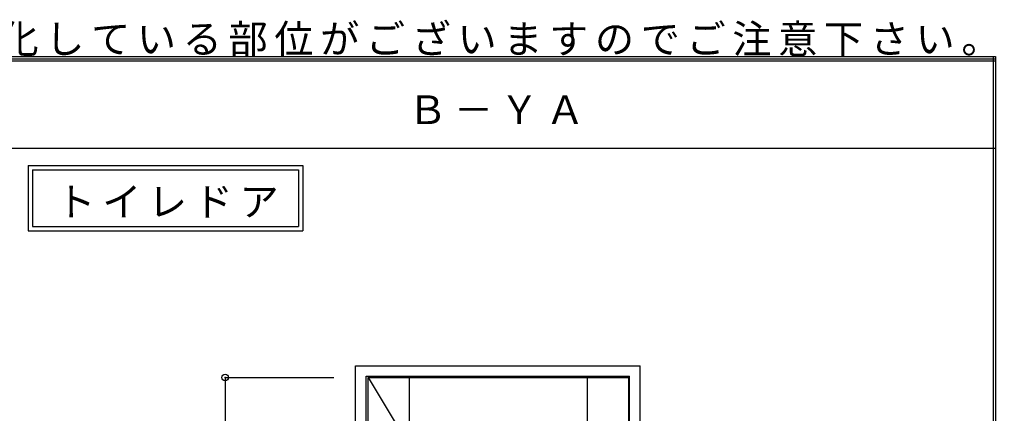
# Model space of a CAD drawing. Units: millimetres, scale not verified. Extents: x -6000 to 5700, y -4307 to 4260.
# Drawn here: x 3456 to 5700, y 3355 to 4260 of the extents above; entities that cross this region are included whole.
import ezdxf

# ---------------------------------------------------------------- set-up
doc = ezdxf.new("R2010")
doc.units = ezdxf.units.MM
doc.header["$LTSCALE"] = 30
doc.header["$PDMODE"] = 32
doc.header["$PDSIZE"] = 15
doc.linetypes.add('CHAIN2', pattern=[12, 9, -1, 1, -1])
for name, color, linetype in [('0-2_扉', 7, 'Continuous'), ('0-4_枠', 3, 'Continuous'), ('0-7', 7, 'CHAIN2'), ('0-A_文字', 7, 'Continuous'), ('0-B_寸法', 7, 'Continuous'), ('F-1_枠', 6, 'Continuous')]:
    doc.layers.add(name, color=color, linetype=linetype)
doc.styles.add('ＭＳ ゴシック', font='')
doc.styles.get('ＭＳ ゴシック').set_extended_font_data('MS Gothic')

msp = doc.modelspace()

# ---------------------------------------------------------------- linework, layer by layer
at = {"layer": '0-2_扉'}
for p, q in [((4258, 1443), (4258, 3438)), ((4258, 3438), (4857, 3438)), ((4353, 2404.99), (4353, 3438)), ((4762, 1443), (4762, 3438)), ((4857, 1443), (4857, 3438))]:
    msp.add_line(p, q, dxfattribs=at)
at = {"layer": '0-4_枠'}
for p, q in [((4229, 3465), (4883, 3465)), ((4229, 1418), (4229, 3465)), ((4883, 1418), (4883, 3465)), ((4253, 3441), (4859, 3441)), ((4253, 1418), (4253, 3441)), ((4859, 1418), (4859, 3441))]:
    msp.add_line(p, q, dxfattribs=at)
at = {"layer": '0-7'}
msp.add_lwpolyline([(4258, 3438), (4857, 2440.5), (4258, 1443)], dxfattribs=at)
at = {"layer": '0-A_文字'}
for p, q in [((3476.4, 3925), (3476.4, 3775)), ((3486.4, 3915), (3486.4, 3785)), ((3486.4, 3915), (4097.43, 3915)), ((4097.43, 3915), (4097.43, 3785)), ((3476.4, 3775), (4107.43, 3775)), ((3486.4, 3785), (4097.43, 3785))]:
    msp.add_line(p, q, dxfattribs=at)
msp.add_lwpolyline([(3476.4, 3925), (4107.43, 3925), (4107.43, 3775)], dxfattribs=at)
at = {"layer": '0-B_寸法', "color": 4}
for q in [(4179, 3438), (3929, 1443)]:
    msp.add_line((3929, 3438), q, dxfattribs=at)
at = {"layer": '0-B_寸法'}
msp.add_point((3929, 3438), dxfattribs=at)
at = {"layer": 'F-1_枠'}
for p, q in [((-6000, 4175), (5700, 4175)), ((5695, 4175), (5695, -4205)), ((5700, 4175), (5700, -4205)), ((-6000, 4170), (5700, 4170)), ((-6000, 4165), (5700, 4165)), ((-6000, 3965), (5700, 3965))]:
    msp.add_line(p, q, dxfattribs=at)

# ---------------------------------------------------------------- texts
at = {"layer": '0-A_文字', "char_height": 65.98, "attachment_point": 7, "style": 'ＭＳ ゴシック'}
for s, insert in [('\\T1.17;※本図は意匠確認用です。\u3000表記の簡略化している部位がございますのでご注意下さい。', (1515, 4175)), ('\\T1.17;Ｂ－ＹＡ', (4349.7, 4020)), ('\\T1.17;トイレドア', (3541.06, 3805))]:
    msp.add_mtext(s, dxfattribs=dict(at, insert=insert))

doc.saveas('drawing.dxf')
